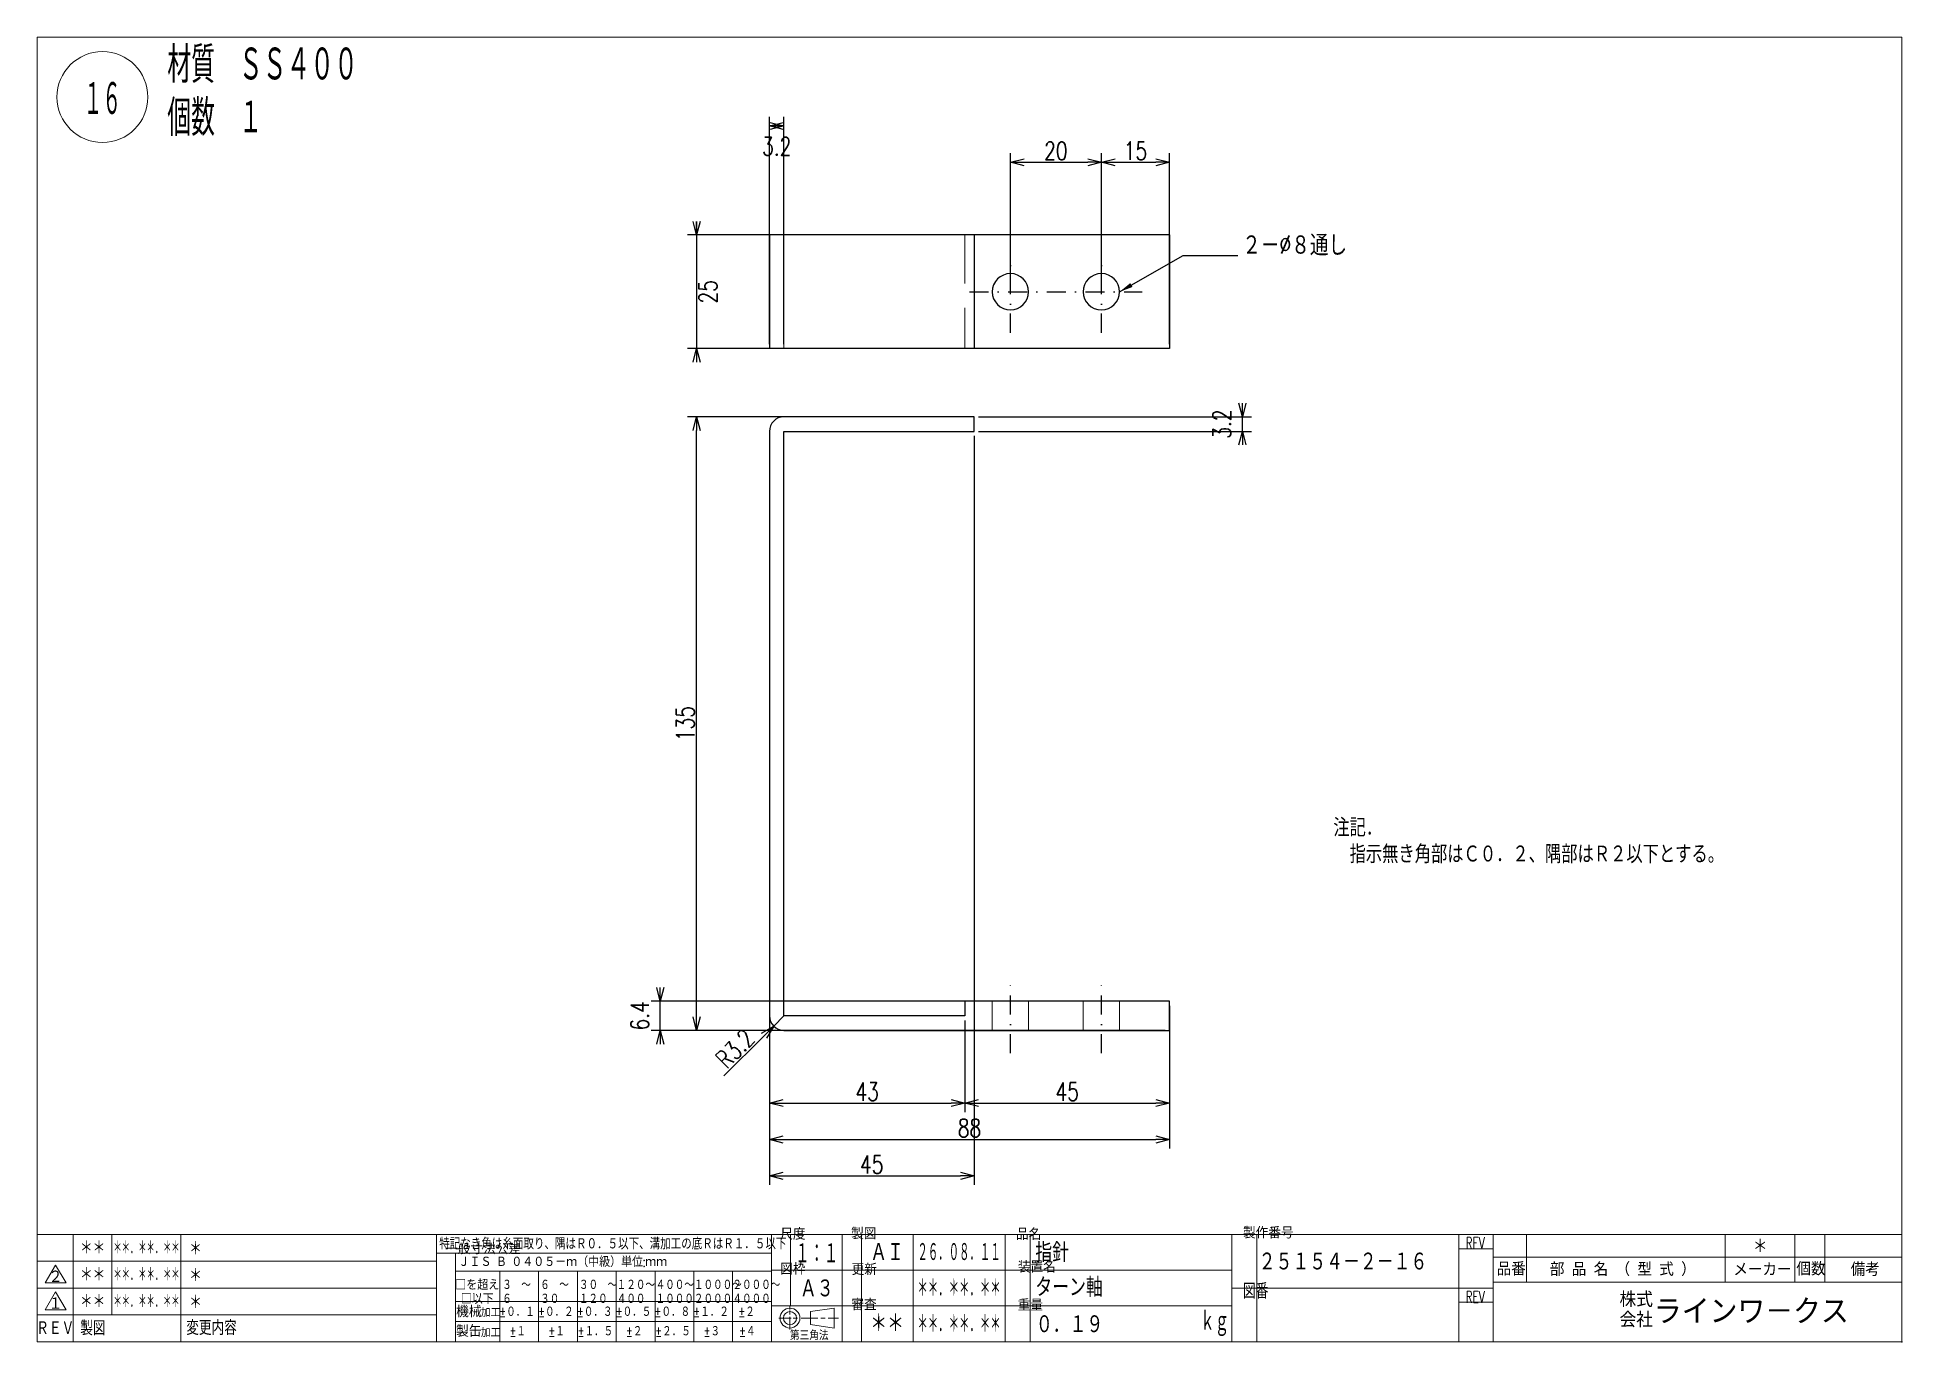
# Model space of a CAD drawing. Header units: millimetres. Extents: x 5 to 415, y 5 to 292.
import ezdxf

# ---------------------------------------------------------------- set-up
doc = ezdxf.new("R2010")
doc.units = ezdxf.units.MM
doc.header["$LTSCALE"] = 8.4
doc.linetypes.add('DASHDOT', pattern=[1, 0.5, -0.25, 0, -0.25])
doc.linetypes.add('HIDDEN', pattern=[1.905, 1.27, -0.635])
for name, color, linetype in [('1', 7, 'CONTINUOUS'), ('2', 7, 'CONTINUOUS'), ('254', 7, 'CONTINUOUS')]:
    doc.layers.add(name, color=color, linetype=linetype)
doc.styles.add('GMM001', font='txt.shx', dxfattribs={"bigfont": 'bigfont.shx'})
doc.styles.add('GMM003', font='txt.shx', dxfattribs={"width": 0.91125, "bigfont": 'bigfont.shx'})
doc.styles.add('GMM004', font='txt.shx', dxfattribs={"width": 0.666667, "bigfont": 'bigfont.shx'})
doc.styles.add('GMM007', font='txt.shx', dxfattribs={"width": 0.625, "bigfont": 'bigfont.shx'})
doc.styles.add('GMM008', font='txt.shx', dxfattribs={"width": 0.8, "bigfont": 'bigfont.shx'})
doc.styles.add('GMM009', font='txt.shx', dxfattribs={"width": 0.493827, "bigfont": 'bigfont.shx'})
doc.styles.add('GMM010', font='txt.shx', dxfattribs={"width": 0.7, "bigfont": 'bigfont.shx'})
doc.styles.add('GMM011', font='txt.shx', dxfattribs={"width": 0.95, "bigfont": 'bigfont.shx'})
doc.styles.add('GMM012', font='txt.shx', dxfattribs={"width": 1.066667, "bigfont": 'bigfont.shx'})
doc.styles.add('GMM014', font='txt.shx', dxfattribs={"width": 0.827273, "bigfont": 'bigfont.shx'})
doc.styles.add('GMM015', font='txt.shx', dxfattribs={"width": 0.411523, "bigfont": 'bigfont.shx'})
doc.styles.add('STANDARD1', font='TXT', dxfattribs={"bigfont": 'BIGFONT'})
doc.styles.add('VF001', font='txt.shx', dxfattribs={"width": 0.548697})
doc.styles.add('VF002', font='txt.shx', dxfattribs={"width": 0.428571})
doc.styles.add('VF003', font='txt.shx', dxfattribs={"width": 0.75})
doc.dimstyles.new('GEN001', dxfattribs={"dimtxt": 4, "dimasz": 3, "dimexe": 2, "dimexo": 1, "dimgap": 0.5, "dimtad": 3, "dimdsep": 46, "dimtxsty": 'VF003', "dimblk1": 'OPEN30', "dimblk2": 'OPEN30', "dimsah": 1, "dimcen": 1, "dimclrd": 3, "dimclre": 3, "dimclrt": 7, "dimazin": 3, "dimtfac": 1, "dimtmove": 0, "dimatfit": 3})
doc.dimstyles.new('GEN002', dxfattribs={"dimtxt": 4, "dimasz": 3, "dimexe": 2, "dimexo": 1, "dimgap": 0.5, "dimtad": 3, "dimdsep": 46, "dimtxsty": 'VF003', "dimblk1": 'OPEN30', "dimblk2": 'OPEN30', "dimsah": 1, "dimcen": 1, "dimclrd": 3, "dimclre": 3, "dimclrt": 7, "dimazin": 3, "dimtfac": 1, "dimtmove": 0, "dimatfit": 3})
doc.dimstyles.new('GEN003', dxfattribs={"dimtxt": 4, "dimasz": 3, "dimexe": 2, "dimexo": 1, "dimgap": 0.5, "dimtad": 3, "dimdsep": 46, "dimtxsty": 'VF003', "dimblk1": 'OPEN30', "dimblk2": 'OPEN30', "dimsah": 1, "dimcen": 1, "dimclrd": 3, "dimclre": 3, "dimclrt": 7, "dimazin": 3, "dimtfac": 1, "dimtmove": 0, "dimatfit": 3})
doc.dimstyles.new('GEN004', dxfattribs={"dimtxt": 4, "dimasz": 3, "dimexe": 2, "dimexo": 1, "dimgap": 0.5, "dimtad": 3, "dimdsep": 46, "dimtxsty": 'VF003', "dimblk1": 'OPEN30', "dimblk2": 'OPEN30', "dimsah": 1, "dimcen": 1, "dimclrd": 3, "dimclre": 3, "dimclrt": 7, "dimazin": 3, "dimtfac": 1, "dimtmove": 0, "dimatfit": 3})
doc.dimstyles.new('GEN005', dxfattribs={"dimtxt": 4, "dimasz": 3, "dimexe": 2, "dimexo": 1, "dimgap": 0.5, "dimtad": 3, "dimdsep": 46, "dimtxsty": 'VF003', "dimblk1": 'OPEN30', "dimblk2": 'OPEN30', "dimsah": 1, "dimcen": 1, "dimclrd": 3, "dimclre": 3, "dimclrt": 7, "dimazin": 3, "dimtfac": 1, "dimtmove": 0, "dimatfit": 3})
doc.dimstyles.new('GEN006', dxfattribs={"dimtxt": 4, "dimasz": 3, "dimexe": 2, "dimexo": 1, "dimgap": 0.5, "dimtad": 3, "dimdsep": 46, "dimtxsty": 'VF003', "dimblk1": 'OPEN30', "dimblk2": 'OPEN30', "dimsah": 1, "dimcen": 1, "dimclrd": 3, "dimclre": 3, "dimclrt": 7, "dimazin": 3, "dimtfac": 1, "dimtmove": 0, "dimatfit": 3})
doc.dimstyles.new('GEN007', dxfattribs={"dimtxt": 4, "dimasz": 3, "dimexe": 2, "dimexo": 1, "dimgap": 0.5, "dimtad": 3, "dimdsep": 46, "dimtxsty": 'VF003', "dimblk1": 'OPEN30', "dimblk2": 'OPEN30', "dimsah": 1, "dimcen": 1, "dimclrd": 3, "dimclre": 3, "dimclrt": 7, "dimazin": 3, "dimtfac": 1, "dimtmove": 0, "dimatfit": 3})
doc.dimstyles.new('GEN008', dxfattribs={"dimtxt": 4, "dimasz": 3, "dimexe": 2, "dimexo": 1, "dimgap": 0.5, "dimtad": 3, "dimdsep": 46, "dimtxsty": 'VF003', "dimblk1": 'OPEN30', "dimblk2": 'OPEN30', "dimsah": 1, "dimcen": 1, "dimclrd": 3, "dimclre": 3, "dimclrt": 7, "dimazin": 3, "dimtfac": 1, "dimtmove": 0, "dimatfit": 3})
doc.dimstyles.new('GEN009', dxfattribs={"dimtxt": 4, "dimasz": 3, "dimexe": 2, "dimexo": 1, "dimgap": 0.5, "dimtad": 3, "dimdsep": 46, "dimtxsty": 'VF003', "dimblk1": 'OPEN30', "dimblk2": 'OPEN30', "dimsah": 1, "dimcen": 1, "dimclrd": 3, "dimclre": 3, "dimclrt": 7, "dimazin": 3, "dimtfac": 1, "dimtmove": 0, "dimatfit": 3})
doc.dimstyles.new('GEN010', dxfattribs={"dimtxt": 4, "dimasz": 3, "dimexe": 2, "dimexo": 1, "dimgap": 0.5, "dimtad": 3, "dimdsep": 46, "dimtxsty": 'VF003', "dimblk1": 'OPEN30', "dimblk2": 'OPEN30', "dimsah": 1, "dimcen": 1, "dimclrd": 3, "dimclre": 3, "dimclrt": 7, "dimazin": 3, "dimtfac": 1, "dimtmove": 0, "dimatfit": 3})
doc.dimstyles.new('GEN011', dxfattribs={"dimtxt": 4, "dimasz": 3, "dimexe": 2, "dimexo": 1, "dimgap": 0.5, "dimtad": 3, "dimdsep": 46, "dimtxsty": 'VF003', "dimblk1": 'OPEN30', "dimblk2": 'OPEN30', "dimsah": 1, "dimcen": 1, "dimclrd": 3, "dimclre": 3, "dimclrt": 7, "dimazin": 3, "dimtfac": 1, "dimtmove": 0, "dimatfit": 3})
doc.dimstyles.new('GEN012', dxfattribs={"dimtxt": 4, "dimasz": 3, "dimexe": 2, "dimexo": 1, "dimgap": 0.5, "dimtad": 3, "dimdsep": 46, "dimtxsty": 'VF003', "dimblk1": 'OPEN30', "dimblk2": 'OPEN30', "dimsah": 1, "dimcen": 1, "dimclrd": 3, "dimclre": 3, "dimclrt": 7, "dimazin": 3, "dimtfac": 1, "dimtmove": 0, "dimatfit": 3})
doc.dimstyles.new('GENLDR', dxfattribs={"dimtxt": 4, "dimasz": 3, "dimexe": 2, "dimexo": 1, "dimgap": 0.5, "dimtad": 3, "dimdsep": 46, "dimtxsty": 'VF003', "dimblk1": 'OPEN30', "dimblk2": 'OPEN30', "dimsah": 1, "dimcen": 1, "dimclrd": 3, "dimclre": 3, "dimclrt": 7, "dimazin": 3, "dimtfac": 1, "dimtmove": 0, "dimatfit": 3})

# ---------------------------------------------------------------- blocks, each defined once
blk = doc.blocks.new('BLOCK004')
at = {"layer": '2', "color": 7, "linetype": 'CONTINUOUS', "lineweight": 20}
for p, q in [((170.52, 12.75), (170.52, 12.12)), ((168.04, 10.2), (170.8, 10.2)), ((170.52, 11.88), (170.52, 10.97)), ((170.52, 10.45), (170.52, 7.67)), ((171.25, 10.2), (172.2, 10.2)), ((172.99, 10.2), (176.68, 10.2)), ((177.3, 10.2), (178.25, 10.2)), ((178.92, 10.2), (181.17, 10.2))]:
    blk.add_line(p, q, dxfattribs=at)
blk.add_lwpolyline([(175.06, 11.63), (180.26, 12.38), (180.26, 8.02), (175.06, 8.76)], close=True, dxfattribs=at)
for radius in [2.18, 1.44]:
    blk.add_circle((170.52, 10.2), radius, dxfattribs=at)
blk = doc.blocks.new('BLOCK005')
at = {"layer": '2', "color": 3, "linetype": 'CONTINUOUS', "lineweight": 9}
for p, q in [((92.76, 24.47), (166.44, 24.47)), ((96.97, 20.55), (166.44, 20.55)), ((106.7, 20.55), (106.7, 5)), ((115.24, 20.55), (115.24, 5)), ((123.77, 20.55), (123.77, 5)), ((132.3, 20.55), (132.3, 5)), ((140.84, 20.55), (140.84, 5)), ((149.37, 20.55), (149.37, 5)), ((157.9, 20.55), (157.9, 5)), ((96.97, 13.85), (106.7, 13.85)), ((106.7, 13.85), (115.24, 13.85)), ((115.24, 13.85), (123.77, 13.85)), ((123.77, 13.85), (132.3, 13.85)), ((132.3, 13.85), (140.84, 13.85)), ((140.84, 13.85), (149.37, 13.85)), ((149.37, 13.85), (157.9, 13.85)), ((157.9, 13.85), (166.44, 13.85)), ((96.97, 9.42), (106.7, 9.42)), ((106.7, 9.42), (115.24, 9.42)), ((115.24, 9.42), (123.77, 9.42)), ((123.77, 9.42), (132.3, 9.42)), ((132.3, 9.42), (140.84, 9.42)), ((140.84, 9.42), (149.37, 9.42)), ((149.37, 9.42), (157.9, 9.42)), ((157.9, 9.42), (166.44, 9.42))]:
    blk.add_line(p, q, dxfattribs=at)
at = {"layer": '2', "color": 1, "linetype": 'CONTINUOUS', "lineweight": 15}
blk.add_lwpolyline([(92.76, 5), (166.44, 5), (166.44, 28.59), (92.76, 28.59)], close=True, dxfattribs=at)
at = {"layer": '254', "color": 3, "linetype": 'CONTINUOUS', "lineweight": 9}
blk.add_line((96.97, 5), (96.97, 24.47), dxfattribs=at)
at = {"layer": '254', "color": 3, "lineweight": 9, "style": 'STANDARD1', "width": 1.0935}
blk.add_text('一般寸法公差', height=2.311, dxfattribs=at).set_placement((94.7, 24.26))
at = {"layer": '254', "color": 3, "lineweight": 9, "insert": (93.39, 26.56), "char_height": 2.5425, "attachment_point": 4, "line_spacing_factor": 0.8, "style": 'GMM014'}
blk.add_mtext('\\T1.000000;特記なき角は糸面取り、隅はＲ０．５以下、溝加工の底ＲはＲ１．５以下', dxfattribs=at)
at = {"layer": '254', "color": 7, "lineweight": 20, "line_spacing_factor": 0.8}
for s, insert, char_height, attachment_point, style in [('\\W0.950000;\\T1.000000;ＪＩＳ\\W0.475000;\\T1.000000; \\W0.950000;\\T1.000000;Ｂ\\W0.475000;\\T1.000000; \\W0.950000;\\T1.000000;０４０５－ｍ（中級）単位\\W0.475000;\\T1.000000;:\\W0.950000;\\T1.000000;ｍｍ', (97.62, 22.59), 2.31134, 4, 'GMM011'), ('{\\T1.000000;□を超え}\\P{\\T1.000000;□以下}', (101.75, 18.7), 2.3113, 2, 'GMM011'), ('{\\T1.000000;３\u3000～}\\P{\\T1.000000;６}', (107.24, 18.7), 2.3113, 1, 'GMM010'), ('{\\T1.000000;６\u3000～}\\P{\\T1.000000;３０}', (115.59, 18.7), 2.3113, 1, 'GMM010'), ('{\\T1.000000;３０\u3000～}\\P{\\T1.000000;１２０}', (124.12, 18.7), 2.3113, 1, 'GMM010'), ('{\\T1.000000;１２０～}\\P{\\T1.000000;４００}', (132.43, 18.7), 2.3113, 1, 'GMM010'), ('{\\T1.000000;４００～}\\P{\\T1.000000;１０００}', (140.98, 18.7), 2.3113, 1, 'GMM010'), ('{\\T1.000000;１０００～}\\P{\\T1.000000;２０００}', (149.4, 18.7), 2.3113, 1, 'GMM010'), ('{\\T1.000000;２０００～}\\P{\\T1.000000;４０００}', (157.88, 18.7), 2.3113, 1, 'GMM010'), ('\\T1.000000;機械', (99.9, 11.63), 2.5425, 5, 'GMM001'), ('\\T1.000000;加工', (104.68, 11.34), 1.7335, 5, 'GMM012'), ('%%p\\T1.000000;０．１', (110.51, 11.63), 2.3113, 5, 'GMM010'), ('%%p\\T1.000000;０．２', (119.05, 11.63), 2.3113, 5, 'GMM010'), ('%%p\\T1.000000;０．３', (127.58, 11.63), 2.3113, 5, 'GMM010'), ('%%p\\T1.000000;０．５', (136.11, 11.63), 2.3113, 5, 'GMM010'), ('%%p\\T1.000000;０．８', (144.65, 11.63), 2.3113, 5, 'GMM010'), ('%%p\\T1.000000;１．２', (153.18, 11.63), 2.3113, 5, 'GMM010'), ('%%p\\T1.000000;２', (160.98, 11.63), 2.3113, 5, 'GMM010'), ('\\T1.000000;製缶', (99.9, 7.34), 2.5425, 5, 'GMM001'), ('%%p\\T1.000000;１', (110.66, 7.34), 2.3113, 5, 'GMM010'), ('%%p\\T1.000000;１', (119.2, 7.34), 2.3113, 5, 'GMM010'), ('%%p\\T1.000000;１．５', (127.73, 7.34), 2.3113, 5, 'GMM010'), ('%%p\\T1.000000;２', (136.26, 7.34), 2.3113, 5, 'GMM010'), ('%%p\\T1.000000;２．５', (144.8, 7.34), 2.3113, 5, 'GMM010'), ('%%p\\T1.000000;３', (153.33, 7.34), 2.3113, 5, 'GMM010'), ('%%p\\T1.000000;４', (161.13, 7.34), 2.3113, 5, 'GMM010'), ('\\T1.000000;加工', (104.68, 6.91), 1.7335, 5, 'GMM012')]:
    blk.add_mtext(s, dxfattribs=dict(at, insert=insert, char_height=char_height, attachment_point=attachment_point, style=style))
blk = doc.blocks.new('BLOCK006')
at = {"layer": '254', "color": 1, "linetype": 'CONTINUOUS', "lineweight": 15}
for p, q in [((9.02, 15.97), (6.7, 12.03)), ((9.02, 15.97), (11.33, 12.03)), ((11.33, 12.03), (6.7, 12.03))]:
    blk.add_line(p, q, dxfattribs=at)
at = {"layer": '254', "color": 7, "lineweight": 20, "insert": (9.02, 13.39), "char_height": 2.8434, "attachment_point": 5, "line_spacing_factor": 0.8, "style": 'GMM001'}
blk.add_mtext('\\T1.000000;１', dxfattribs=at)
blk = doc.blocks.new('BLOCK007')
at = {"layer": '254', "color": 1, "linetype": 'CONTINUOUS', "lineweight": 15}
for p, q in [((9.02, 21.86), (6.7, 17.93)), ((9.02, 21.86), (11.33, 17.93)), ((11.33, 17.93), (6.7, 17.93))]:
    blk.add_line(p, q, dxfattribs=at)
at = {"layer": '254', "color": 7, "lineweight": 20, "insert": (9.02, 19.29), "char_height": 2.8434, "attachment_point": 5, "line_spacing_factor": 0.8, "style": 'GMM001'}
blk.add_mtext('\\T1.000000;２', dxfattribs=at)
blk = doc.blocks.new('_OPEN30')
at = {"color": 0, "linetype": 'BYBLOCK'}
blk.add_line((0, 0), (-1, 0), dxfattribs=at)
blk.add_lwpolyline([(-1, 0.26), (0, 0), (-1, -0.26)], dxfattribs=at)
blk = doc.blocks.new('*D1')
at = {"color": 3}
for p, q in [((254, 78.9), (254, 47.5)), ((166, 75.7), (166, 47.5)), ((169, 49.5), (251, 49.5))]:
    blk.add_line(p, q, dxfattribs=at)
at = {"layer": 'Defpoints'}
for p in [(254, 79.9), (166, 76.7), (166, 49.5)]:
    blk.add_point(p, dxfattribs=at)
at = {"layer": '1', "color": 3, "xscale": 3, "yscale": 3, "rotation": 180}
blk.add_blockref('_OPEN30', (166, 49.5), dxfattribs=at)
at = {"layer": '1', "color": 3, "xscale": 3, "yscale": 3}
blk.add_blockref('_OPEN30', (254, 49.5), dxfattribs=at)
at = {"layer": '1', "color": 7, "insert": (210, 52), "char_height": 4, "attachment_point": 5, "style": 'VF003'}
blk.add_mtext('88', dxfattribs=at)
blk = doc.blocks.new('*D2')
at = {"color": 3}
for p, q in [((166, 75.7), (166, 55.5)), ((209, 75.7), (209, 55.5)), ((169, 57.5), (206, 57.5))]:
    blk.add_line(p, q, dxfattribs=at)
at = {"layer": 'Defpoints'}
for p in [(166, 76.7), (209, 76.7), (166, 57.5)]:
    blk.add_point(p, dxfattribs=at)
at = {"layer": '1', "color": 3, "xscale": 3, "yscale": 3, "rotation": 180}
blk.add_blockref('_OPEN30', (166, 57.5), dxfattribs=at)
at = {"layer": '1', "color": 3, "xscale": 3, "yscale": 3}
blk.add_blockref('_OPEN30', (209, 57.5), dxfattribs=at)
at = {"layer": '1', "color": 7, "insert": (187.5, 60), "char_height": 4, "attachment_point": 5, "style": 'VF003'}
blk.add_mtext('43', dxfattribs=at)
blk = doc.blocks.new('*D3')
at = {"color": 3}
for p, q in [((254, 78.9), (254, 55.5)), ((209, 75.7), (209, 55.5)), ((212, 57.5), (251, 57.5))]:
    blk.add_line(p, q, dxfattribs=at)
at = {"layer": 'Defpoints'}
for p in [(254, 79.9), (209, 76.7), (209, 57.5)]:
    blk.add_point(p, dxfattribs=at)
at = {"layer": '1', "color": 3, "xscale": 3, "yscale": 3, "rotation": 180}
blk.add_blockref('_OPEN30', (209, 57.5), dxfattribs=at)
at = {"layer": '1', "color": 3, "xscale": 3, "yscale": 3}
blk.add_blockref('_OPEN30', (254, 57.5), dxfattribs=at)
at = {"layer": '1', "color": 7, "insert": (231.5, 60), "char_height": 4, "attachment_point": 5, "style": 'VF003'}
blk.add_mtext('45', dxfattribs=at)
blk = doc.blocks.new('*D4')
at = {"color": 3}
for p, q in [((166, 204.3), (166, 39.5)), ((211, 204.3), (211, 39.5)), ((169, 41.5), (208, 41.5))]:
    blk.add_line(p, q, dxfattribs=at)
at = {"layer": 'Defpoints'}
for p in [(166, 205.3), (211, 205.3), (166, 41.5)]:
    blk.add_point(p, dxfattribs=at)
at = {"layer": '1', "color": 3, "xscale": 3, "yscale": 3, "rotation": 180}
blk.add_blockref('_OPEN30', (166, 41.5), dxfattribs=at)
at = {"layer": '1', "color": 3, "xscale": 3, "yscale": 3}
blk.add_blockref('_OPEN30', (211, 41.5), dxfattribs=at)
at = {"layer": '1', "color": 7, "insert": (188.5, 44), "char_height": 4, "attachment_point": 5, "style": 'VF003'}
blk.add_mtext('45', dxfattribs=at)
blk = doc.blocks.new('*D5')
at = {"color": 3}
for p, q in [((210, 208.5), (148, 208.5)), ((150, 76.5), (150, 205.5)), ((253, 73.5), (148, 73.5))]:
    blk.add_line(p, q, dxfattribs=at)
at = {"layer": 'Defpoints'}
for p in [(211, 208.5), (150, 73.5), (254, 73.5)]:
    blk.add_point(p, dxfattribs=at)
at = {"layer": '1', "color": 3, "xscale": 3, "yscale": 3}
for p, rotation in [((150, 208.5), 90), ((150, 73.5), 270)]:
    blk.add_blockref('_OPEN30', p, dxfattribs=dict(at, rotation=rotation))
at = {"layer": '1', "color": 7, "insert": (147.5, 141), "char_height": 4, "attachment_point": 5, "rotation": 90, "style": 'VF003'}
blk.add_mtext('135', dxfattribs=at)
blk = doc.blocks.new('*D6')
at = {"color": 3}
for p, q in [((253, 79.9), (140, 79.9)), ((142, 73.5), (142, 79.9)), ((253, 73.5), (140, 73.5))]:
    blk.add_line(p, q, dxfattribs=at)
at = {"layer": 'Defpoints'}
for p in [(254, 79.9), (142, 73.5), (254, 73.5)]:
    blk.add_point(p, dxfattribs=at)
at = {"layer": '1', "color": 3, "xscale": 3, "yscale": 3}
for p, rotation in [((142, 79.9), 270), ((142, 73.5), 90)]:
    blk.add_blockref('_OPEN30', p, dxfattribs=dict(at, rotation=rotation))
at = {"layer": '1', "color": 7, "insert": (137.5, 76.7), "char_height": 4, "attachment_point": 5, "rotation": 90, "style": 'VF003'}
blk.add_mtext('6.4', dxfattribs=at)
blk = doc.blocks.new('*D7')
at = {"color": 3}
for p, q in [((212, 208.5), (272, 208.5)), ((212, 205.3), (272, 205.3)), ((270, 205.3), (270, 208.5))]:
    blk.add_line(p, q, dxfattribs=at)
at = {"layer": 'Defpoints'}
for p in [(211, 208.5), (211, 205.3), (270, 205.3)]:
    blk.add_point(p, dxfattribs=at)
at = {"layer": '1', "color": 3, "xscale": 3, "yscale": 3}
for p, rotation in [((270, 208.5), 270), ((270, 205.3), 90)]:
    blk.add_blockref('_OPEN30', p, dxfattribs=dict(at, rotation=rotation))
at = {"layer": '1', "color": 7, "insert": (265.5, 206.9), "char_height": 4, "attachment_point": 5, "rotation": 90, "style": 'VF003'}
blk.add_mtext('3.2', dxfattribs=at)
blk = doc.blocks.new('*D8')
at = {"color": 3}
for p, q in [((169.2, 76.7), (166.94, 74.44)), ((164.82, 72.32), (155.98, 63.48))]:
    blk.add_line(p, q, dxfattribs=at)
at = {"layer": 'Defpoints'}
for p in [(166.94, 74.44), (169.2, 76.7)]:
    blk.add_point(p, dxfattribs=at)
at = {"layer": '1', "color": 3, "xscale": 3, "yscale": 3, "rotation": 45}
blk.add_blockref('_OPEN30', (166.94, 74.44), dxfattribs=at)
at = {"layer": '1', "color": 7, "insert": (158.45, 69.49), "char_height": 4, "attachment_point": 5, "rotation": 45, "style": 'VF003'}
blk.add_mtext('R3.2', dxfattribs=at)
blk = doc.blocks.new('*D9')
at = {"color": 3}
for p, q in [((150, 251.5), (150, 220.5)), ((253, 248.5), (148, 248.5)), ((253, 223.5), (148, 223.5))]:
    blk.add_line(p, q, dxfattribs=at)
at = {"layer": 'Defpoints'}
for p in [(150, 248.5), (254, 248.5), (254, 223.5)]:
    blk.add_point(p, dxfattribs=at)
at = {"layer": '1', "color": 3, "xscale": 3, "yscale": 3}
for p, rotation in [((150, 248.5), 270), ((150, 223.5), 90)]:
    blk.add_blockref('_OPEN30', p, dxfattribs=dict(at, rotation=rotation))
at = {"layer": '1', "color": 7, "insert": (152.5, 236), "char_height": 4, "attachment_point": 5, "rotation": 90, "style": 'VF003'}
blk.add_mtext('25', dxfattribs=at)
blk = doc.blocks.new('*D10')
at = {"color": 3}
for p, q in [((166, 224.5), (166, 274.5)), ((169.2, 272.5), (166, 272.5)), ((169.2, 224.5), (169.2, 274.5))]:
    blk.add_line(p, q, dxfattribs=at)
at = {"layer": 'Defpoints'}
for p in [(169.2, 272.5), (166, 223.5), (169.2, 223.5)]:
    blk.add_point(p, dxfattribs=at)
at = {"layer": '1', "color": 3, "xscale": 3, "yscale": 3, "rotation": 180}
blk.add_blockref('_OPEN30', (166, 272.5), dxfattribs=at)
at = {"layer": '1', "color": 3, "xscale": 3, "yscale": 3}
blk.add_blockref('_OPEN30', (169.2, 272.5), dxfattribs=at)
at = {"layer": '1', "color": 7, "insert": (167.6, 268), "char_height": 4, "attachment_point": 5, "style": 'VF003'}
blk.add_mtext('3.2', dxfattribs=at)
blk = doc.blocks.new('*D11')
at = {"color": 3}
for p, q in [((219, 237), (219, 266.5)), ((222, 264.5), (236, 264.5)), ((239, 237), (239, 266.5))]:
    blk.add_line(p, q, dxfattribs=at)
at = {"layer": 'Defpoints'}
for p in [(219, 264.5), (219, 236), (239, 236)]:
    blk.add_point(p, dxfattribs=at)
at = {"layer": '1', "color": 3, "xscale": 3, "yscale": 3, "rotation": 180}
blk.add_blockref('_OPEN30', (219, 264.5), dxfattribs=at)
at = {"layer": '1', "color": 3, "xscale": 3, "yscale": 3}
blk.add_blockref('_OPEN30', (239, 264.5), dxfattribs=at)
at = {"layer": '1', "color": 7, "insert": (229, 267), "char_height": 4, "attachment_point": 5, "style": 'VF003'}
blk.add_mtext('20', dxfattribs=at)
blk = doc.blocks.new('*D12')
at = {"color": 3}
for p, q in [((239, 237), (239, 266.5)), ((242, 264.5), (251, 264.5)), ((254, 224.5), (254, 266.5))]:
    blk.add_line(p, q, dxfattribs=at)
at = {"layer": 'Defpoints'}
for p in [(239, 264.5), (239, 236), (254, 223.5)]:
    blk.add_point(p, dxfattribs=at)
at = {"layer": '1', "color": 3, "xscale": 3, "yscale": 3, "rotation": 180}
blk.add_blockref('_OPEN30', (239, 264.5), dxfattribs=at)
at = {"layer": '1', "color": 3, "xscale": 3, "yscale": 3}
blk.add_blockref('_OPEN30', (254, 264.5), dxfattribs=at)
at = {"layer": '1', "color": 7, "insert": (246.5, 267), "char_height": 4, "attachment_point": 5, "style": 'VF003'}
blk.add_mtext('15', dxfattribs=at)

msp = doc.modelspace()

# ---------------------------------------------------------------- linework, layer by layer
at = {"color": 7, "linetype": 'Continuous', "lineweight": 25}
for p, q in [((166, 248.5), (166, 223.5)), ((169.2, 248.5), (166, 248.5)), ((211, 248.5), (169.2, 248.5)), ((211, 248.5), (211, 223.5)), ((254, 248.5), (211, 248.5)), ((254, 248.5), (254, 223.5)), ((169.2, 223.5), (166, 223.5)), ((211, 223.5), (169.2, 223.5)), ((254, 223.5), (211, 223.5)), ((166, 205.3), (166, 76.7)), ((211, 208.5), (169.2, 208.5)), ((169.2, 205.3), (211, 205.3)), ((169.2, 76.7), (169.2, 205.3)), ((211, 205.3), (211, 208.5)), ((209, 79.9), (209, 76.7)), ((254, 79.9), (209, 79.9)), ((254, 73.5), (254, 79.9)), ((209, 76.7), (169.2, 76.7)), ((169.2, 73.5), (254, 73.5))]:
    msp.add_line(p, q, dxfattribs=at)
at = {"color": 7, "linetype": 'HIDDEN', "lineweight": 18}
for p, q in [((169.2, 248.5), (169.2, 223.5)), ((209, 248.5), (209, 223.5)), ((215, 73.5), (215, 79.9)), ((223, 73.5), (223, 79.9)), ((235, 73.5), (235, 79.9)), ((243, 73.5), (243, 79.9))]:
    msp.add_line(p, q, dxfattribs=at)
at = {"color": 3, "linetype": 'DASHDOT'}
for p, q in [((219, 227), (219, 245)), ((239, 227), (239, 245)), ((210, 236), (248, 236)), ((219, 68.5), (219, 84.9)), ((239, 68.5), (239, 84.9))]:
    msp.add_line(p, q, dxfattribs=at)
at = {"color": 7, "linetype": 'Continuous', "lineweight": 25}
for centre, radius, start, end in [((219, 236), 4, 0, 180), ((239, 236), 4, 0, 180), ((219, 236), 4, 180, 0), ((239, 236), 4, 180, 0), ((169.2, 205.3), 3.2, 90, 180), ((169.2, 76.7), 3.2, 180, -90)]:
    msp.add_arc(centre, radius, start, end, dxfattribs=at)
at = {"layer": '1', "color": 3, "linetype": 'CONTINUOUS', "lineweight": 9}
for p, q in [((92.76, 28.59), (92.76, 5)), ((166.437, 28.59), (202.243, 28.59)), ((217.829, 28.59), (202.243, 28.59)), ((267.713, 28.59), (267.713, 5)), ((325.18, 25.412), (325.18, 5)), ((182.023, 20.726), (217.829, 20.726)), ((182.023, 12.863), (217.829, 12.863))]:
    msp.add_line(p, q, dxfattribs=at)
at = {"layer": '1', "color": 7, "linetype": 'CONTINUOUS', "lineweight": 20}
msp.add_lwpolyline([(5, 292), (5, 5), (415, 5), (415, 292)], close=True, dxfattribs=at)
at = {"layer": '1', "color": 3}
msp.add_point((415, 5), dxfattribs=at)
at = {"layer": '2', "color": 3, "linetype": 'CONTINUOUS', "lineweight": 9}
for p, q in [((166.437, 20.726), (182.023, 20.726)), ((166.437, 12.863), (182.023, 12.863))]:
    msp.add_line(p, q, dxfattribs=at)
at = {"layer": '254', "color": 3, "linetype": 'CONTINUOUS', "lineweight": 9}
for p, q in [((5, 28.59), (92.76, 28.59)), ((5, 18.526), (5, 28.59)), ((12.898, 22.692), (12.898, 28.554)), ((21.428, 22.692), (21.428, 28.554)), ((36.593, 22.692), (36.593, 28.554)), ((166.437, 20.632), (166.437, 28.59)), ((170.65, 28.59), (170.65, 12.863)), ((181.97, 20.632), (181.97, 28.59)), ((186.236, 20.632), (186.236, 28.59)), ((197.609, 20.632), (197.609, 28.59)), ((217.163, 28.59), (325.18, 28.59)), ((217.829, 5), (217.829, 28.59)), ((223.305, 5), (223.305, 28.59)), ((267.713, 5), (267.713, 28.59)), ((273.189, 16.795), (273.189, 28.59)), ((317.598, 28.589), (317.598, 16.795)), ((317.598, 25.472), (325.18, 25.472)), ((325.18, 23.59), (325.18, 28.59)), ((325.18, 28.59), (415, 28.59)), ((332.47, 23.59), (332.47, 28.59)), ((376.21, 23.59), (376.21, 28.59)), ((391.519, 23.59), (391.519, 28.59)), ((398.08, 23.59), (398.08, 28.59)), ((5, 22.692), (92.76, 22.692)), ((12.898, 16.795), (12.898, 22.657)), ((21.428, 16.795), (21.428, 22.657)), ((36.593, 16.795), (36.593, 22.657)), ((166.437, 12.816), (166.437, 20.632)), ((181.97, 12.816), (181.97, 20.632)), ((186.236, 12.816), (186.236, 20.632)), ((197.609, 12.816), (197.609, 20.632)), ((217.829, 20.726), (267.713, 20.726)), ((325.18, 23.59), (415, 23.59)), ((325.18, 18.122), (325.18, 23.59)), ((332.47, 18.122), (332.47, 23.59)), ((376.21, 18.122), (376.21, 23.59)), ((391.519, 18.122), (391.519, 23.59)), ((398.08, 18.122), (398.08, 23.59)), ((5, 11.804), (5, 18.567)), ((5, 16.795), (92.76, 16.795)), ((12.898, 10.897), (12.898, 16.759)), ((21.428, 10.897), (21.428, 16.759)), ((36.593, 10.897), (36.593, 16.759)), ((267.713, 16.795), (325.18, 16.795)), ((273.189, 5), (273.189, 16.795)), ((317.598, 16.795), (317.598, 5)), ((325.18, 5), (325.18, 18.122)), ((325.18, 18.122), (415, 18.122)), ((166.437, 5), (166.437, 12.816)), ((181.97, 5), (181.97, 12.816)), ((186.236, 5), (186.236, 12.816)), ((197.609, 5), (197.609, 12.816)), ((217.829, 12.863), (267.713, 12.863)), ((317.598, 13.678), (325.18, 13.678)), ((5, 5), (5, 11.763)), ((5, 10.897), (92.76, 10.897)), ((12.898, 5), (12.898, 10.862)), ((36.593, 5), (36.593, 10.862))]:
    msp.add_line(p, q, dxfattribs=at)
at = {"layer": '254', "color": 7, "linetype": 'CONTINUOUS', "lineweight": 20}
msp.add_line((217.829, 5), (217.829, 28.59), dxfattribs=at)
at = {"layer": '254', "color": 3, "linetype": 'CONTINUOUS', "lineweight": 9}
msp.add_circle((19.324, 278.844), 10, dxfattribs=at)

# ---------------------------------------------------------------- block references
for name in ['BLOCK005', 'BLOCK007', 'BLOCK006', 'BLOCK004']:
    msp.add_blockref(name, (0, 0))

# ---------------------------------------------------------------- texts
for s, insert, char_height, attachment_point, style in [('\\T1.000000;材質\u3000ＳＳ４００\u3000\\P\\T1.000000;個数\u3000１', (33.595, 280.001), 7, 4, 'VF001'), ('\\T1.000000;１６', (19.324, 275.03), 7, 8, 'VF002'), ('注記．\\P\u3000指示無き角部はＣ０．２、隅部はＲ２以下とする。', (290, 120), 3.5, 1, 'VF003'), ('\\T1.000000;１：１', (176.415, 22.446), 4.2124, 8, 'VF001'), ('\\T1.000000;ＡＩ', (191.878, 22.586), 4.2124, 8, 'GMM008'), ('\\T1.000000;２６．０８．１１', (207.705, 22.586), 4.2124, 8, 'GMM009'), ('\\T1.000000;指針', (224.477, 22.51), 4.2124, 7, 'GMM008'), ('\\T1.000000;２５１５４－２－１６', (273.605, 20.498), 4.2124, 7, 'GMM008'), ('\\T1.000000;＊＊．＊＊．＊＊', (207.705, 14.722), 4.2124, 8, 'GMM009'), ('\\T1.000000;ターン軸', (224.477, 14.877), 4.2124, 7, 'GMM008'), ('\\T1.000000;０．１９', (224.593, 6.704), 4.21241, 7, 'GMM008')]:
    msp.add_mtext(s, dxfattribs=dict(insert=insert, char_height=char_height, attachment_point=attachment_point, style=style))
at = {"layer": '1', "insert": (270, 244), "char_height": 4, "attachment_point": 7, "style": 'VF003'}
msp.add_mtext('\\A1;２－%%c８通し', dxfattribs=at)
at = {"layer": '254', "color": 3, "lineweight": 9, "style": 'STANDARD1'}
for s, p in [('尺度', (168.381, 27.434)), ('製図', (183.966, 27.532)), ('品名', (220.236, 27.409)), ('製作番号', (270.149, 27.713)), ('図枠', (168.381, 19.758)), ('更新', (184.08, 19.653)), ('装置名', (220.638, 20.213)), ('審査', (184.023, 11.916)), ('重量', (220.593, 11.804))]:
    msp.add_text(s, height=2.5274, dxfattribs=at).set_placement(p)
at = {"layer": '254', "color": 3, "lineweight": 9, "style": 'STANDARD1', "width": 0.75}
msp.add_text('図番', height=3.3699, dxfattribs=at).set_placement((270.149, 14.456))
at = {"layer": '254', "color": 7, "lineweight": 20, "line_spacing_factor": 0.8}
for s, insert, char_height, attachment_point, style in [('\\T1.000000;＊＊', (17.163, 24.122), 3.15931, 8, 'GMM008'), ('\\T1.000000;＊＊．＊＊．＊＊', (29.018, 24.122), 3.15931, 8, 'GMM015'), ('\\T1.000000;＊', (38.413, 23.958), 3.15931, 7, 'GMM008'), ('\\T1.000000;＊', (383.879, 24.456), 3.2, 8, 'GMM003'), ('\\T1.000000;＊＊', (17.163, 18.225), 3.15931, 8, 'GMM008'), ('\\T1.000000;＊＊．＊＊．＊＊', (29.018, 18.225), 3.15931, 8, 'GMM015'), ('\\T1.000000;＊', (38.413, 18.061), 3.15931, 7, 'GMM008'), ('\\T1.000000;Ａ３', (176.415, 14.583), 4.21241, 8, 'GMM008'), ('\\T1.000000;＊＊', (17.163, 12.327), 3.15931, 8, 'GMM008'), ('\\T1.000000;＊＊．＊＊．＊＊', (29.018, 12.327), 3.15931, 8, 'GMM015'), ('\\T1.000000;＊', (38.413, 12.164), 3.15931, 7, 'GMM008'), ('{\\T1.000000;株式}\\P{\\T1.000000;会社}', (352.948, 12.053), 3.33976, 4, 'GMM001'), ('\\T1.000000;ラインワ－クス', (360.498, 11.631), 5.56627, 4, 'GMM001'), ('\\T1.000000;＊＊', (191.878, 6.954), 4.21241, 8, 'GMM008'), ('\\T1.000000;＊＊．＊＊．＊＊', (207.705, 6.859), 4.21241, 8, 'GMM009'), ('\\T1.000000;ｋｇ', (267.09, 6.241), 4.62267, 9, 'GMM007')]:
    msp.add_mtext(s, dxfattribs=dict(at, insert=insert, char_height=char_height, attachment_point=attachment_point, style=style))
at = {"layer": '254', "color": 3, "lineweight": 9, "line_spacing_factor": 0.8}
for s, insert, char_height, attachment_point, style in [('\\T1.000000;REV', (319.117, 25.458), 2.52745, 7, 'GMM004'), ('\\T1.000000;品番', (325.919, 19.561), 2.916, 7, 'GMM001'), ('\\T1.500000;部品名（型式）', (354.471, 20.914), 2.916, 5, 'GMM001'), ('\\T1.000000;メーカー', (384.368, 20.914), 2.916, 5, 'GMM001'), ('\\T1.000000;個数', (391.831, 19.561), 2.916, 7, 'GMM001'), ('\\T1.000000;備考', (406.974, 20.914), 2.916, 5, 'GMM001'), ('\\T1.000000;REV', (319.117, 13.592), 2.52745, 7, 'GMM004'), ('\\T1.000000;ＲＥＶ', (8.949, 6.407), 3.15931, 8, 'GMM008'), ('\\T1.000000;製図', (17.228, 6.407), 3.15931, 8, 'GMM008'), ('\\T1.000000;変更内容', (43.316, 6.465), 3.15931, 8, 'GMM008'), ('\\T1.000000;第三角法', (170.511, 5.341), 1.84907, 7, 'GMM001')]:
    msp.add_mtext(s, dxfattribs=dict(at, insert=insert, char_height=char_height, attachment_point=attachment_point, style=style))

# ---------------------------------------------------------------- dimensions: what is measured, and where the dimension line sits
at = {"layer": '1'}
for base, p1, p2, dimstyle, picture, middle in [((169.2, 272.5), (169.2, 223.5), (166, 223.5), 'GEN010', '*D10', (167.6, 268)), ((219, 264.5), (219, 236), (239, 236), 'GEN011', '*D11', (229, 267)), ((239, 264.5), (239, 236), (254, 223.5), 'GEN012', '*D12', (246.5, 267)), ((166, 41.5), (166, 205.3), (211, 205.3), 'GEN004', '*D4', (188.5, 44)), ((166, 49.5), (166, 76.7), (254, 79.9), 'GEN001', '*D1', (210, 52)), ((209, 57.5), (209, 76.7), (254, 79.9), 'GEN003', '*D3', (231.5, 60)), ((166, 57.5), (166, 76.7), (209, 76.7), 'GEN002', '*D2', (187.5, 60))]:
    dim = msp.add_linear_dim(base=base, p1=p1, p2=p2, dimstyle=dimstyle, dxfattribs=at)
    dim.commit()
    dim.dimension.update_dxf_attribs({"geometry": picture, "text_midpoint": middle})
for base, p1, p2, dimstyle, picture, middle in [((150, 248.5), (254, 248.5), (254, 223.5), 'GEN009', '*D9', (152.5, 236)), ((270, 205.3), (211, 205.3), (211, 208.5), 'GEN007', '*D7', (265.5, 206.9)), ((150, 73.5), (254, 73.5), (211, 208.5), 'GEN005', '*D5', (147.5, 141)), ((142, 73.5), (254, 73.5), (254, 79.9), 'GEN006', '*D6', (137.5, 76.7))]:
    dim = msp.add_linear_dim(base=base, p1=p1, p2=p2, angle=90, dimstyle=dimstyle, dxfattribs=at)
    dim.commit()
    dim.dimension.update_dxf_attribs({"geometry": picture, "text_midpoint": middle})
dim = msp.add_radius_dim(center=(169.2, 76.7), mpoint=(166.937, 74.437), dimstyle='GEN008', override={"dimpost": 'R<>'}, dxfattribs=at)
dim.commit()
dim.dimension.update_dxf_attribs({"geometry": '*D8', "text_midpoint": (158.452, 69.488)})

# ---------------------------------------------------------------- leaders
msp.add_leader([(243, 236), (257, 244), (269, 244)], dimstyle='GENLDR', dxfattribs=at)

doc.saveas('drawing.dxf')
